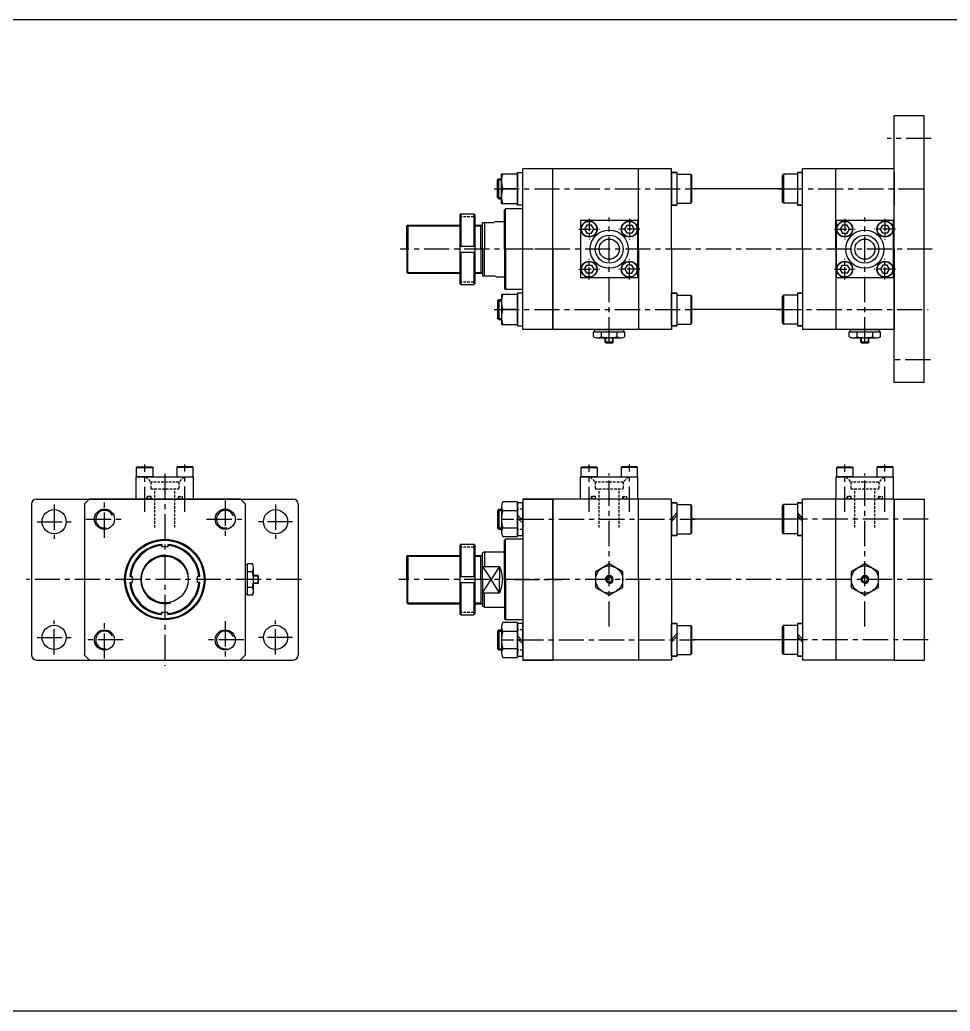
# Model space of a CAD drawing. Extents: x -819 to 9283, y 0 to 5329.
# Drawn here: x 3441 to 4365, y 3208 to 4193 of the extents above; entities that cross this region are included whole.
import ezdxf

# ---------------------------------------------------------------- set-up
doc = ezdxf.new("R2010")
doc.units = 0
doc.header["$LTSCALE"] = 10
doc.header["$MEASUREMENT"] = 0
for name, pattern in [('CENTER', [2, 1.25, -0.25, 0.25, -0.25]), ('CENTERX2', [4, 2.5, -0.5, 0.5, -0.5]), ('HIDDEN', [0.375, 0.25, -0.125])]:
    doc.linetypes.add(name, pattern=pattern)
doc.layers.get('0').update_dxf_attribs({"linetype": 'CONTINUOUS'})
doc.layers.get('DEFPOINTS').update_dxf_attribs({"linetype": 'CONTINUOUS'})
for name, color, linetype in [('CEN', 1, 'CENTERX2'), ('CENTER', 1, 'CENTER'), ('DIM', 2, 'CONTINUOUS'), ('HIDDEN', 2, 'HIDDEN'), ('ML', 7, 'CONTINUOUS')]:
    doc.layers.add(name, color=color, linetype=linetype)

msp = doc.modelspace()

# ---------------------------------------------------------------- linework, layer by layer
for p, q in [((5585.06, 4193.45), (0, 4193.45)), ((5585.06, 3208.25), (0, 3208.25))]:
    msp.add_line(p, q)
at = {"color": 7, "linetype": 'Continuous'}
for p, q in [((4010.69, 3878.51), (4010.69, 3883.53)), ((4010.69, 3883.53), (4017.02, 3883.53)), ((4011.69, 3883.53), (4011.69, 3885.53)), ((4011.69, 3885.53), (4040.86, 3885.53)), ((4017.02, 3883.53), (4041.86, 3883.53)), ((4018.48, 3878.51), (4018.48, 3883.53)), ((4034.07, 3878.51), (4034.07, 3883.53)), ((4040.86, 3883.53), (4040.86, 3885.53)), ((4041.86, 3878.51), (4041.86, 3883.53)), ((4264.69, 3878.51), (4264.69, 3883.53)), ((4264.69, 3883.53), (4271.02, 3883.53)), ((4265.69, 3883.53), (4265.69, 3885.53)), ((4265.69, 3885.53), (4294.86, 3885.53)), ((4271.02, 3883.53), (4295.86, 3883.53)), ((4272.48, 3878.51), (4272.48, 3883.53)), ((4288.07, 3878.51), (4288.07, 3883.53)), ((4294.86, 3883.53), (4294.86, 3885.53)), ((4295.86, 3878.51), (4295.86, 3883.53)), ((4013.86, 3877.53), (4038.69, 3877.53)), ((4022.27, 3877.78), (4022.27, 3877.79)), ((4022.27, 3873.03), (4022.27, 3877.53)), ((4022.27, 3873.03), (4022.77, 3872.53)), ((4030.27, 3873.03), (4022.27, 3873.03)), ((4022.77, 3872.53), (4029.77, 3872.53)), ((4030.27, 3873.03), (4029.77, 3872.53)), ((4030.27, 3873.03), (4030.27, 3877.53)), ((4267.86, 3877.53), (4292.69, 3877.53)), ((4276.27, 3877.78), (4276.27, 3877.79)), ((4276.27, 3873.03), (4276.27, 3877.53)), ((4276.27, 3873.03), (4276.77, 3872.53)), ((4284.27, 3873.03), (4276.27, 3873.03)), ((4276.77, 3872.53), (4283.77, 3872.53)), ((4284.27, 3873.03), (4283.77, 3872.53)), ((4284.27, 3873.03), (4284.27, 3877.53)), ((3664.67, 3622.61), (3664.67, 3651.79)), ((3666.67, 3651.79), (3664.67, 3651.79)), ((3671.69, 3652.79), (3666.67, 3652.79)), ((3666.67, 3627.95), (3666.67, 3652.79)), ((3672.67, 3624.79), (3672.67, 3649.62)), ((3671.69, 3645), (3666.67, 3645)), ((3677.17, 3641.2), (3672.67, 3641.2)), ((3677.17, 3641.2), (3677.67, 3640.7)), ((3677.17, 3641.2), (3677.17, 3633.2)), ((3677.67, 3633.7), (3677.67, 3640.7)), ((3671.69, 3629.41), (3666.67, 3629.41)), ((3666.67, 3621.61), (3666.67, 3627.95)), ((3672.42, 3633.2), (3672.41, 3633.2)), ((3677.17, 3633.2), (3672.67, 3633.2)), ((3677.17, 3633.2), (3677.67, 3633.7)), ((3666.67, 3622.61), (3664.67, 3622.61)), ((3671.69, 3621.61), (3666.67, 3621.61))]:
    msp.add_line(p, q, dxfattribs=at)
for points in [[(4012.77, 3629.41), (4026.27, 3621.61), (4039.77, 3629.41), (4039.77, 3645), (4026.27, 3652.79), (4012.77, 3645)], [(4266.77, 3629.41), (4280.27, 3621.61), (4293.77, 3629.41), (4293.77, 3645), (4280.27, 3652.79), (4266.77, 3645)], [(4024.83, 3639.7), (4023.39, 3637.2), (4024.83, 3634.7), (4027.72, 3634.7), (4029.16, 3637.2), (4027.72, 3639.7)], [(4278.83, 3639.7), (4277.39, 3637.2), (4278.83, 3634.7), (4281.72, 3634.7), (4283.16, 3637.2), (4281.72, 3639.7)]]:
    msp.add_lwpolyline(points, close=True, dxfattribs=at)
for centre, radius in [((4026.27, 3637.2), 13.5), ((4280.27, 3637.2), 13.5), ((4026.27, 3637.2), 3.5), ((4280.27, 3637.2), 3.5)]:
    msp.add_circle(centre, radius, dxfattribs=at)
for centre, radius, start, end in [((4013.86, 3883.15), 5.62, 235.61575, 270), ((4014.58, 3885.75), 8.22, 241.70064, 298.29936), ((4026.27, 3908.88), 31.35, 255.61718, 270.01407), ((4026.28, 3908.88), 31.35, 269.98593, 284.38282), ((4037.97, 3885.75), 8.22, 241.70064, 298.29936), ((4267.86, 3883.15), 5.62, 235.61575, 270), ((4268.58, 3885.75), 8.22, 241.70064, 298.29936), ((4280.27, 3908.88), 31.35, 255.61718, 270.01407), ((4280.28, 3908.88), 31.35, 269.98593, 284.38282), ((4291.97, 3885.75), 8.22, 241.70064, 298.29936), ((3664.45, 3648.89), 8.22, 331.70064, 28.29936), ((3641.32, 3637.21), 31.35, 359.98593, 14.38282), ((3641.32, 3637.19), 31.35, 345.61718, 0.01407), ((3664.45, 3625.51), 8.22, 331.70064, 28.29936), ((3667.05, 3624.79), 5.62, 325.61575, 0)]:
    msp.add_arc(centre, radius, start, end, dxfattribs=at)
at = {"layer": 'CEN'}
for p, q in [((4346.27, 4075.53), (4302.35, 4075.53)), ((3911.85, 4025.53), (4112.27, 4025.53)), ((4193.8, 4025.53), (4343.27, 4025.53)), ((4026.27, 3872.98), (4026.27, 3997.08)), ((4280.27, 3872.98), (4280.27, 3997.08)), ((4347.27, 3965.53), (3818.6, 3965.53)), ((3980.52, 3965.53), (3930.65, 3965.53)), ((3911.85, 3905.53), (4112.27, 3905.53)), ((4192.37, 3905.53), (4343.27, 3905.53)), ((4345.35, 3855.53), (4305.55, 3855.53)), ((3564.67, 3704.38), (3564.67, 3751.47)), ((3604.67, 3704.65), (3604.67, 3751.47)), ((4006.27, 3704.38), (4006.27, 3751.47)), ((4046.27, 3704.65), (4046.27, 3751.47)), ((4260.27, 3704.38), (4260.27, 3751.47)), ((4300.27, 3704.65), (4300.27, 3751.47)), ((3584.67, 3742.11), (3584.67, 3551.61)), ((4026.27, 3590.52), (4026.27, 3742.47)), ((4280.27, 3590.52), (4280.27, 3742.47)), ((3524.67, 3678.7), (3524.67, 3715.71)), ((3644.67, 3715.71), (3644.67, 3678.7)), ((3474.67, 3711.64), (3474.67, 3677.76)), ((3694.67, 3711.64), (3694.67, 3677.76)), ((3457.73, 3694.7), (3491.61, 3694.7)), ((3506.17, 3697.2), (3543.18, 3697.2)), ((3626.17, 3697.2), (3663.18, 3697.2)), ((3711.61, 3694.7), (3677.73, 3694.7)), ((3936.27, 3697.2), (4111.47, 3697.2)), ((4343.27, 3697.2), (4189.53, 3697.2)), ((3720.33, 3637.2), (3447.14, 3637.2)), ((4347.27, 3637.2), (3817.34, 3637.2)), ((3931.35, 3637.2), (3978.86, 3637.2)), ((3474.67, 3562.76), (3474.67, 3596.64)), ((3694.67, 3562.76), (3694.67, 3596.64)), ((3524.67, 3558.7), (3524.67, 3595.71)), ((3644.67, 3595.71), (3644.67, 3558.7)), ((3457.73, 3579.7), (3491.61, 3579.7)), ((3543.18, 3577.2), (3506.17, 3577.2)), ((3663.18, 3577.2), (3626.17, 3577.2)), ((3711.61, 3579.7), (3677.73, 3579.7)), ((3936.07, 3577.2), (4111.47, 3577.2)), ((4343.27, 3577.2), (4189.53, 3577.2))]:
    msp.add_line(p, q, dxfattribs=at)
at = {"layer": 'CENTER'}
for p, q in [((4006.27, 3995.84), (4006.27, 3975.22)), ((4046.27, 3995.84), (4046.27, 3975.22)), ((4260.27, 3995.84), (4260.27, 3975.22)), ((4300.27, 3995.84), (4300.27, 3975.22)), ((3995.96, 3985.53), (4016.59, 3985.53)), ((4056.59, 3985.53), (4035.96, 3985.53)), ((4249.96, 3985.53), (4270.59, 3985.53)), ((4310.59, 3985.53), (4289.96, 3985.53)), ((4006.27, 3935.22), (4006.27, 3955.84)), ((4046.27, 3935.22), (4046.27, 3955.84)), ((4260.27, 3935.22), (4260.27, 3955.84)), ((4300.27, 3935.22), (4300.27, 3955.84)), ((3995.96, 3945.53), (4016.59, 3945.53)), ((4056.59, 3945.53), (4035.96, 3945.53)), ((4249.96, 3945.53), (4270.59, 3945.53)), ((4310.59, 3945.53), (4289.96, 3945.53)), ((3919.08, 3697.2), (3935.26, 3697.2)), ((3940.36, 3697.2), (3935.08, 3697.2)), ((3919.08, 3577.2), (3935.26, 3577.2)), ((3940.36, 3577.2), (3935.08, 3577.2))]:
    msp.add_line(p, q, dxfattribs=at)
at = {"layer": 'DEFPOINTS', "color": 0, "linetype": 'ByBlock'}
msp.add_point((3900.27, 3610.7), dxfattribs=at)
at = {"layer": 'DIM'}
for p, q in [((3915.27, 4034.28), (3919.17, 4034.28)), ((3915.27, 4016.78), (3919.17, 4016.78)), ((3825.27, 3988.78), (3877.74, 3988.78)), ((3892.74, 3988.78), (3898.59, 3988.78)), ((3898.59, 3988.78), (3899.9, 3989.53)), ((3825.27, 3942.28), (3877.74, 3942.28)), ((3892.74, 3942.28), (3898.59, 3942.28)), ((3898.59, 3942.28), (3899.9, 3941.53)), ((3915.27, 3914.28), (3919.17, 3914.28)), ((3915.27, 3896.78), (3919.17, 3896.78)), ((3915.27, 3705.95), (3919.17, 3705.95)), ((3915.27, 3688.45), (3919.17, 3688.45)), ((3825.27, 3660.45), (3877.74, 3660.45)), ((3892.74, 3660.45), (3898.59, 3660.45)), ((3898.59, 3660.45), (3899.9, 3661.2)), ((3900.27, 3650.33), (3908.83, 3637.2)), ((3917.38, 3650.33), (3908.83, 3637.2)), ((3900.27, 3624.08), (3908.83, 3637.2)), ((3917.38, 3624.08), (3908.83, 3637.2)), ((3825.27, 3613.95), (3877.74, 3613.95)), ((3892.74, 3613.95), (3898.59, 3613.95)), ((3898.59, 3613.95), (3899.9, 3613.2)), ((3915.27, 3585.95), (3919.17, 3585.95)), ((3915.27, 3568.45), (3919.17, 3568.45))]:
    msp.add_line(p, q, dxfattribs=at)
for centre, radius, start, end in [((3524.67, 3697.2), 8.75, 21.92599, 282.09505), ((3644.67, 3697.2), 8.75, 21.92599, 282.09505), ((3584.67, 3637.2), 24, 13.753, 284.19508), ((3524.67, 3577.2), 8.75, 21.92599, 282.09505), ((3644.67, 3577.2), 8.75, 21.92599, 282.09505)]:
    msp.add_arc(centre, radius, start, end, dxfattribs=at)
at = {"layer": 'HIDDEN'}
for p, q in [((3940.27, 3707.3), (3935.17, 3707.3)), ((3940.27, 3687.1), (3935.17, 3687.1)), ((3940.27, 3587.3), (3935.17, 3587.3)), ((3940.27, 3567.1), (3935.17, 3567.1))]:
    msp.add_line(p, q, dxfattribs=at)
at = {"layer": 'ML'}
for p, q in [((4339.27, 4098.03), (4309.27, 4098.03)), ((4309.27, 3833.03), (4309.27, 4098.03)), ((4339.27, 3833.03), (4339.27, 4098.03)), ((3919.17, 4010.53), (3919.17, 4040.53)), ((3919.17, 4040.53), (3935.17, 4040.53)), ((3935.17, 4009.33), (3935.17, 4041.73)), ((3935.17, 4041.73), (3940.27, 4041.73)), ((3935.17, 4040.53), (3935.17, 4010.53)), ((4088.27, 4045.53), (3940.27, 4045.53)), ((3940.27, 3885.53), (3940.27, 4045.53)), ((3970.27, 3965.53), (3970.27, 4045.53)), ((3970.27, 3885.53), (3970.27, 4045.53)), ((4055.27, 3965.53), (4055.27, 4045.53)), ((4088.27, 3965.53), (4088.27, 4045.53)), ((4088.27, 4009.33), (4088.27, 4041.73)), ((4088.27, 4041.73), (4093.37, 4041.73)), ((4093.37, 4041.73), (4088.27, 4041.73)), ((4088.27, 4041.73), (4093.37, 4041.73)), ((4088.27, 4041.73), (4093.37, 4041.73)), ((4088.27, 4040.53), (4088.27, 4010.53)), ((4088.27, 4039.95), (4088.27, 4009.95)), ((4088.27, 4039.95), (4088.27, 4009.95)), ((4093.37, 4041.73), (4093.37, 4009.33)), ((4093.37, 4039.95), (4107.27, 4039.95)), ((4107.27, 4039.95), (4107.27, 4011.11)), ((4108.27, 4038.95), (4107.27, 4039.95)), ((4198.27, 4038.95), (4199.27, 4039.95)), ((4199.27, 4039.95), (4199.27, 4011.11)), ((4213.17, 4039.95), (4199.27, 4039.95)), ((4213.17, 4041.73), (4213.17, 4009.33)), ((4218.27, 4041.73), (4213.17, 4041.73)), ((4213.17, 4041.73), (4218.27, 4041.73)), ((4218.27, 4041.73), (4213.17, 4041.73)), ((4218.27, 4041.73), (4213.17, 4041.73)), ((4218.27, 3965.53), (4218.27, 4045.53)), ((4309.27, 4045.53), (4218.27, 4045.53)), ((4309.27, 4045.53), (4218.27, 4045.53)), ((4251.27, 3965.53), (4251.27, 4045.53)), ((4309.27, 3965.53), (4309.27, 4045.53)), ((4309.27, 4041.73), (4309.27, 4009.33)), ((3916.52, 4035.53), (3915.27, 4034.28)), ((3915.27, 4016.78), (3915.27, 4034.28)), ((3916.52, 4035.53), (3919.17, 4035.53)), ((3916.52, 4015.53), (3916.52, 4035.53)), ((4108.27, 4012.11), (4108.27, 4038.95)), ((4198.27, 4012.11), (4198.27, 4038.95)), ((3935.17, 4025.53), (3920.51, 4025.53)), ((4198.27, 4025.53), (4108.27, 4025.53)), ((3916.52, 4015.53), (3915.27, 4016.78)), ((3916.52, 4015.53), (3919.17, 4015.53)), ((3935.17, 4010.53), (3919.17, 4010.53)), ((4093.37, 4011.11), (4107.27, 4011.11)), ((4108.27, 4012.11), (4107.27, 4011.11)), ((4198.27, 4012.11), (4199.27, 4011.11)), ((4213.17, 4011.11), (4199.27, 4011.11)), ((3878.74, 4000.53), (3877.74, 3999.53)), ((3878.74, 4000.53), (3878.74, 3968.53)), ((3878.74, 4000.53), (3891.74, 4000.53)), ((3891.74, 4000.53), (3891.74, 3968.53)), ((3891.74, 4000.53), (3892.74, 3999.53)), ((3923.27, 4005.53), (3922.27, 4004.53)), ((3922.27, 3965.53), (3922.27, 4004.53)), ((3922.27, 3965.53), (3922.27, 4004.53)), ((3923.27, 3965.53), (3923.27, 4005.53)), ((3940.27, 4005.53), (3923.27, 4005.53)), ((3923.27, 3965.53), (3923.27, 4005.53)), ((3940.27, 4009.33), (3935.17, 4009.33)), ((4093.37, 4009.33), (4088.27, 4009.33)), ((4088.27, 4009.33), (4093.37, 4009.33)), ((4088.27, 4009.33), (4093.37, 4009.33)), ((4088.27, 4009.33), (4093.37, 4009.33)), ((4093.37, 4009.33), (4088.27, 4009.33)), ((4088.27, 4009.33), (4093.37, 4009.33)), ((4088.27, 4009.33), (4093.37, 4009.33)), ((4213.17, 4009.33), (4218.27, 4009.33)), ((4218.27, 4009.33), (4213.17, 4009.33)), ((4218.27, 4009.33), (4213.17, 4009.33)), ((4218.27, 4009.33), (4213.17, 4009.33)), ((4213.17, 4009.33), (4218.27, 4009.33)), ((4218.27, 4009.33), (4213.17, 4009.33)), ((4218.27, 4009.33), (4213.17, 4009.33)), ((3877.74, 3999.53), (3877.74, 3931.53)), ((3892.74, 3999.53), (3892.74, 3931.53)), ((3900.27, 3965.53), (3900.27, 3992.03)), ((3900.27, 3992.03), (3911.38, 3992.03)), ((3902.27, 3992.03), (3902.27, 3965.53)), ((3914.38, 3993.03), (3911.38, 3992.03)), ((3914.38, 3993.03), (3922.27, 3993.03)), ((4054.77, 3994.03), (3997.77, 3994.03)), ((3997.77, 3994.03), (3997.77, 3937.03)), ((4054.77, 3937.03), (4054.77, 3994.03)), ((4308.77, 3994.03), (4251.77, 3994.03)), ((4251.77, 3994.03), (4251.77, 3937.03)), ((4308.77, 3937.03), (4308.77, 3994.03)), ((3826.02, 3989.53), (3825.27, 3988.78)), ((3825.27, 3965.53), (3825.27, 3988.78)), ((3826.02, 3989.53), (3826.02, 3965.53)), ((3826.02, 3989.53), (3877.74, 3989.53)), ((3892.74, 3989.53), (3900.27, 3989.53)), ((3898.59, 3965.53), (3898.59, 3989.53)), ((3825.27, 3965.53), (3825.27, 3942.28)), ((3826.02, 3941.53), (3826.02, 3965.53)), ((3877.74, 3968.53), (3892.74, 3968.53)), ((3877.74, 3962.53), (3892.74, 3962.53)), ((3878.74, 3962.53), (3878.74, 3930.53)), ((3891.74, 3962.53), (3891.74, 3930.53)), ((3898.59, 3965.53), (3898.59, 3941.53)), ((3900.27, 3965.53), (3900.27, 3939.03)), ((3902.27, 3939.03), (3902.27, 3965.53)), ((3922.27, 3965.53), (3922.27, 3926.53)), ((3922.27, 3965.53), (3922.27, 3926.53)), ((3923.27, 3965.53), (3923.27, 3925.53)), ((3923.27, 3965.53), (3923.27, 3925.53)), ((3970.27, 3965.53), (3970.27, 3885.53)), ((4055.27, 3965.53), (4055.27, 3885.53)), ((4088.27, 3965.53), (4088.27, 3885.53)), ((4218.27, 3965.53), (4218.27, 3885.53)), ((4251.27, 3965.53), (4251.27, 3885.53)), ((4309.27, 3965.53), (4309.27, 3885.53)), ((3826.02, 3941.53), (3825.27, 3942.28)), ((3826.02, 3941.53), (3877.74, 3941.53)), ((3892.74, 3941.53), (3900.27, 3941.53)), ((3877.74, 3931.53), (3878.74, 3930.53)), ((3892.74, 3931.53), (3891.74, 3930.53)), ((3900.27, 3939.03), (3911.38, 3939.03)), ((3914.38, 3938.03), (3911.38, 3939.03)), ((3914.38, 3938.03), (3922.27, 3938.03)), ((3914.38, 3938.03), (3922.27, 3938.03)), ((4054.77, 3937.03), (3997.77, 3937.03)), ((4308.77, 3937.03), (4251.77, 3937.03)), ((3878.74, 3930.53), (3891.74, 3930.53)), ((3923.27, 3925.53), (3922.27, 3926.53)), ((3940.27, 3925.53), (3923.27, 3925.53)), ((3940.27, 3921.73), (3935.17, 3921.73)), ((3935.17, 3921.73), (3935.17, 3889.33)), ((4088.27, 3889.33), (4088.27, 3921.73)), ((4088.27, 3921.73), (4093.37, 3921.73)), ((4093.37, 3921.73), (4088.27, 3921.73)), ((4088.27, 3921.73), (4093.37, 3921.73)), ((4088.27, 3921.73), (4093.37, 3921.73)), ((4093.37, 3921.73), (4093.37, 3889.33)), ((4213.17, 3921.73), (4213.17, 3889.33)), ((4218.27, 3921.73), (4213.17, 3921.73)), ((4213.17, 3921.73), (4218.27, 3921.73)), ((4218.27, 3921.73), (4213.17, 3921.73)), ((4218.27, 3921.73), (4213.17, 3921.73)), ((4309.27, 3889.33), (4309.27, 3921.73)), ((3916.52, 3915.53), (3915.27, 3914.28)), ((3915.27, 3914.28), (3915.27, 3896.78)), ((3916.52, 3915.53), (3919.17, 3915.53)), ((3916.52, 3915.53), (3916.52, 3895.53)), ((3935.17, 3920.53), (3919.17, 3920.53)), ((3919.17, 3920.53), (3919.17, 3890.53)), ((3935.17, 3890.53), (3935.17, 3920.53)), ((4088.27, 3920.53), (4088.27, 3890.53)), ((4088.27, 3919.95), (4088.27, 3889.95)), ((4088.27, 3919.95), (4088.27, 3889.95)), ((4093.37, 3919.95), (4107.27, 3919.95)), ((4107.27, 3919.95), (4107.27, 3891.11)), ((4108.27, 3918.95), (4107.27, 3919.95)), ((4108.27, 3892.11), (4108.27, 3918.95)), ((4198.27, 3918.95), (4199.27, 3919.95)), ((4198.27, 3892.11), (4198.27, 3918.95)), ((4199.27, 3919.95), (4199.27, 3891.11)), ((4213.17, 3919.95), (4199.27, 3919.95)), ((3935.17, 3905.53), (3920.51, 3905.53)), ((4198.27, 3905.53), (4108.27, 3905.53)), ((3916.52, 3895.53), (3915.27, 3896.78)), ((3916.52, 3895.53), (3919.17, 3895.53)), ((4108.27, 3892.11), (4107.27, 3891.11)), ((4198.27, 3892.11), (4199.27, 3891.11)), ((3919.17, 3890.53), (3935.17, 3890.53)), ((3935.17, 3889.33), (3940.27, 3889.33)), ((4088.27, 3885.53), (3940.27, 3885.53)), ((4093.37, 3889.33), (4088.27, 3889.33)), ((4088.27, 3889.33), (4093.37, 3889.33)), ((4088.27, 3889.33), (4093.37, 3889.33)), ((4088.27, 3889.33), (4093.37, 3889.33)), ((4093.37, 3889.33), (4088.27, 3889.33)), ((4088.27, 3889.33), (4093.37, 3889.33)), ((4088.27, 3889.33), (4093.37, 3889.33)), ((4093.37, 3891.11), (4107.27, 3891.11)), ((4213.17, 3891.11), (4199.27, 3891.11)), ((4213.17, 3889.33), (4218.27, 3889.33)), ((4218.27, 3889.33), (4213.17, 3889.33)), ((4218.27, 3889.33), (4213.17, 3889.33)), ((4218.27, 3889.33), (4213.17, 3889.33)), ((4213.17, 3889.33), (4218.27, 3889.33)), ((4218.27, 3889.33), (4213.17, 3889.33)), ((4218.27, 3889.33), (4213.17, 3889.33)), ((4309.27, 3885.53), (4218.27, 3885.53)), ((4339.27, 3833.03), (4309.27, 3833.03)), ((3556.67, 3748.6), (3557.02, 3749.2)), ((3556.67, 3748.6), (3572.67, 3748.6)), ((3556.67, 3739.2), (3556.67, 3748.6)), ((3557.02, 3749.2), (3572.33, 3749.2)), ((3572.33, 3749.2), (3572.67, 3748.6)), ((3572.67, 3748.6), (3572.67, 3739.2)), ((3597.02, 3749.2), (3596.67, 3748.6)), ((3612.67, 3748.6), (3596.67, 3748.6)), ((3596.67, 3748.6), (3596.67, 3739.2)), ((3612.33, 3749.2), (3597.02, 3749.2)), ((3612.67, 3748.6), (3612.33, 3749.2)), ((3612.67, 3739.2), (3612.67, 3748.6)), ((3998.27, 3748.6), (3998.62, 3749.2)), ((3998.27, 3748.6), (4014.27, 3748.6)), ((3998.27, 3739.2), (3998.27, 3748.6)), ((3998.62, 3749.2), (4013.93, 3749.2)), ((4013.93, 3749.2), (4014.27, 3748.6)), ((4014.27, 3748.6), (4014.27, 3739.2)), ((4038.62, 3749.2), (4038.27, 3748.6)), ((4054.27, 3748.6), (4038.27, 3748.6)), ((4038.27, 3748.6), (4038.27, 3739.2)), ((4053.93, 3749.2), (4038.62, 3749.2)), ((4054.27, 3748.6), (4053.93, 3749.2)), ((4054.27, 3739.2), (4054.27, 3748.6)), ((4252.27, 3748.6), (4252.62, 3749.2)), ((4252.27, 3748.6), (4268.27, 3748.6)), ((4252.27, 3739.2), (4252.27, 3748.6)), ((4252.62, 3749.2), (4267.93, 3749.2)), ((4267.93, 3749.2), (4268.27, 3748.6)), ((4268.27, 3748.6), (4268.27, 3739.2)), ((4292.62, 3749.2), (4292.27, 3748.6)), ((4308.27, 3748.6), (4292.27, 3748.6)), ((4292.27, 3748.6), (4292.27, 3739.2)), ((4307.93, 3749.2), (4292.62, 3749.2)), ((4308.27, 3748.6), (4307.93, 3749.2)), ((4308.27, 3739.2), (4308.27, 3748.6)), ((3556.17, 3739.2), (3613.17, 3739.2)), ((3556.17, 3717.2), (3556.17, 3739.2)), ((3572.67, 3739.2), (3556.67, 3739.2)), ((3613.17, 3717.2), (3613.17, 3739.2)), ((3997.77, 3739.2), (4054.77, 3739.2)), ((3997.77, 3717.2), (3997.77, 3739.2)), ((4014.27, 3739.2), (3998.27, 3739.2)), ((4054.77, 3717.2), (4054.77, 3739.2)), ((4251.77, 3739.2), (4308.77, 3739.2)), ((4251.77, 3717.2), (4251.77, 3739.2)), ((4268.27, 3739.2), (4252.27, 3739.2)), ((4308.77, 3717.2), (4308.77, 3739.2)), ((3457.17, 3717.2), (3712.17, 3717.2)), ((3659.64, 3717.2), (3509.7, 3717.2)), ((4088.27, 3717.2), (3940.27, 3717.2)), ((3940.27, 3717.2), (3940.27, 3557.2)), ((3940.27, 3717.2), (3970.27, 3717.2)), ((3970.27, 3637.2), (3970.27, 3717.2)), ((3970.27, 3717.2), (3970.27, 3557.2)), ((4055.27, 3637.2), (4055.27, 3717.2)), ((4088.27, 3637.2), (4088.27, 3717.2)), ((4309.27, 3717.2), (4218.27, 3717.2)), ((4218.27, 3637.2), (4218.27, 3717.2)), ((4251.27, 3637.2), (4251.27, 3717.2)), ((4309.27, 3637.2), (4309.27, 3717.2)), ((4309.27, 3717.2), (4309.27, 3557.2)), ((4309.27, 3717.2), (4339.27, 3717.2)), ((4339.27, 3717.2), (4339.27, 3557.2)), ((3452.17, 3712.2), (3452.17, 3562.2)), ((3504.67, 3712.17), (3504.67, 3562.23)), ((3664.67, 3562.23), (3664.67, 3712.17)), ((3717.17, 3712.2), (3717.17, 3562.2)), ((3916.52, 3707.2), (3915.27, 3705.95)), ((3915.27, 3705.95), (3915.27, 3688.45)), ((3916.52, 3707.2), (3919.17, 3707.2)), ((3916.52, 3707.2), (3916.52, 3687.2)), ((3919.17, 3710.19), (3919.17, 3684.21)), ((3920.51, 3705.86), (3935.17, 3705.86)), ((4088.27, 3681), (4088.27, 3713.4)), ((4088.27, 3713.4), (4093.37, 3713.4)), ((4093.37, 3713.4), (4088.27, 3713.4)), ((4088.27, 3713.4), (4093.37, 3713.4)), ((4088.27, 3713.4), (4093.37, 3713.4)), ((4088.27, 3712.2), (4088.27, 3682.2)), ((4088.27, 3711.62), (4088.27, 3681.62)), ((4088.27, 3711.62), (4088.27, 3681.62)), ((4088.27, 3711.62), (4088.27, 3681.62)), ((4088.27, 3711.62), (4088.27, 3681.62)), ((4093.37, 3713.4), (4093.37, 3681)), ((4093.37, 3711.62), (4107.27, 3711.62)), ((4107.27, 3711.62), (4107.27, 3682.78)), ((4108.27, 3710.62), (4107.27, 3711.62)), ((4108.27, 3683.78), (4108.27, 3710.62)), ((4198.27, 3710.62), (4199.27, 3711.62)), ((4198.27, 3683.78), (4198.27, 3710.62)), ((4213.17, 3711.62), (4199.27, 3711.62)), ((4199.27, 3711.62), (4199.27, 3682.78)), ((4213.17, 3713.4), (4213.17, 3681)), ((4218.27, 3713.4), (4213.17, 3713.4)), ((4213.17, 3713.4), (4218.27, 3713.4)), ((4218.27, 3713.4), (4213.17, 3713.4)), ((4218.27, 3713.4), (4213.17, 3713.4)), ((3940.27, 3696.1), (3935.17, 3701.2)), ((3940.27, 3693.21), (3935.17, 3698.31)), ((4093.37, 3703.38), (4088.27, 3697.63)), ((4093.37, 3700.73), (4088.27, 3694.98)), ((4198.27, 3697.2), (4108.27, 3697.2)), ((4213.17, 3703.38), (4218.27, 3697.63)), ((4213.17, 3700.73), (4218.27, 3694.98)), ((3916.52, 3687.2), (3915.27, 3688.45)), ((3916.52, 3687.2), (3919.17, 3687.2)), ((3920.51, 3688.54), (3935.17, 3688.54)), ((3923.27, 3677.2), (3922.27, 3676.2)), ((3922.27, 3637.2), (3922.27, 3676.2)), ((3940.27, 3677.2), (3923.27, 3677.2)), ((3923.27, 3637.2), (3923.27, 3677.2)), ((4093.37, 3681), (4088.27, 3681)), ((4088.27, 3681), (4093.37, 3681)), ((4088.27, 3681), (4093.37, 3681)), ((4088.27, 3681), (4093.37, 3681)), ((4093.37, 3681), (4088.27, 3681)), ((4088.27, 3681), (4093.37, 3681)), ((4088.27, 3681), (4093.37, 3681)), ((4093.37, 3682.78), (4107.27, 3682.78)), ((4108.27, 3683.78), (4107.27, 3682.78)), ((4198.27, 3683.78), (4199.27, 3682.78)), ((4213.17, 3682.78), (4199.27, 3682.78)), ((4213.17, 3681), (4218.27, 3681)), ((4218.27, 3681), (4213.17, 3681)), ((4218.27, 3681), (4213.17, 3681)), ((4218.27, 3681), (4213.17, 3681)), ((4213.17, 3681), (4218.27, 3681)), ((4218.27, 3681), (4213.17, 3681)), ((4218.27, 3681), (4213.17, 3681)), ((3581.67, 3672.07), (3581.67, 3669.7)), ((3587.67, 3669.7), (3581.67, 3669.7)), ((3587.67, 3672.07), (3587.67, 3669.7)), ((3878.74, 3672.2), (3877.74, 3671.2)), ((3877.74, 3671.2), (3877.74, 3603.2)), ((3878.74, 3672.2), (3891.74, 3672.2)), ((3878.74, 3672.2), (3878.74, 3640.2)), ((3891.74, 3672.2), (3892.74, 3671.2)), ((3891.74, 3672.2), (3891.74, 3640.2)), ((3892.74, 3671.2), (3892.74, 3603.2)), ((3826.02, 3661.2), (3825.27, 3660.45)), ((3825.27, 3637.2), (3825.27, 3660.45)), ((3826.02, 3661.2), (3877.74, 3661.2)), ((3826.02, 3661.2), (3826.02, 3637.2)), ((3892.74, 3661.2), (3900.27, 3661.2)), ((3898.59, 3637.2), (3898.59, 3661.2)), ((3902.27, 3664.7), (3900.27, 3663.7)), ((3900.27, 3637.2), (3900.27, 3663.7)), ((3902.27, 3664.7), (3902.27, 3650.33)), ((3902.27, 3664.7), (3922.27, 3664.7)), ((3900.27, 3650.33), (3917.38, 3650.33)), ((3917.38, 3650.33), (3917.38, 3637.2)), ((3549.8, 3640.2), (3552.17, 3640.2)), ((3552.17, 3640.2), (3552.17, 3634.2)), ((3619.54, 3640.2), (3617.17, 3640.2)), ((3617.17, 3634.2), (3617.17, 3640.2)), ((3825.27, 3637.2), (3825.27, 3613.95)), ((3826.02, 3613.2), (3826.02, 3637.2)), ((3877.74, 3640.2), (3892.74, 3640.2)), ((3898.59, 3637.2), (3898.59, 3613.2)), ((3900.27, 3637.2), (3900.27, 3610.7)), ((3917.38, 3624.08), (3917.38, 3637.2)), ((3922.27, 3637.2), (3922.27, 3598.2)), ((3923.27, 3637.2), (3923.27, 3597.2)), ((3970.27, 3637.2), (3970.27, 3557.2)), ((4055.27, 3637.2), (4055.27, 3557.2)), ((4088.27, 3637.2), (4088.27, 3557.2)), ((4218.27, 3637.2), (4218.27, 3557.2)), ((4251.27, 3637.2), (4251.27, 3557.2)), ((4309.27, 3637.2), (4309.27, 3557.2)), ((3549.8, 3634.2), (3552.17, 3634.2)), ((3619.54, 3634.2), (3617.17, 3634.2)), ((3877.74, 3634.2), (3892.74, 3634.2)), ((3878.74, 3634.2), (3878.74, 3602.2)), ((3891.74, 3634.2), (3891.74, 3602.2)), ((3900.27, 3624.08), (3917.38, 3624.08)), ((3902.27, 3609.7), (3902.27, 3624.08)), ((3826.02, 3613.2), (3825.27, 3613.95)), ((3826.02, 3613.2), (3877.74, 3613.2)), ((3892.74, 3613.2), (3900.27, 3613.2)), ((3902.27, 3609.7), (3900.27, 3610.7)), ((3902.27, 3609.7), (3922.27, 3609.7)), ((3581.67, 3602.33), (3581.67, 3604.7)), ((3581.67, 3604.7), (3587.67, 3604.7)), ((3587.67, 3602.33), (3587.67, 3604.7)), ((3877.74, 3603.2), (3878.74, 3602.2)), ((3878.74, 3602.2), (3891.74, 3602.2)), ((3892.74, 3603.2), (3891.74, 3602.2)), ((3923.27, 3597.2), (3922.27, 3598.2)), ((3940.27, 3597.2), (3923.27, 3597.2)), ((3916.52, 3587.2), (3915.27, 3585.95)), ((3916.52, 3587.2), (3919.17, 3587.2)), ((3916.52, 3587.2), (3916.52, 3567.2)), ((3919.17, 3590.19), (3919.17, 3564.21)), ((4088.27, 3561), (4088.27, 3593.4)), ((4088.27, 3593.4), (4093.37, 3593.4)), ((4093.37, 3593.4), (4088.27, 3593.4)), ((4088.27, 3593.4), (4093.37, 3593.4)), ((4088.27, 3593.4), (4093.37, 3593.4)), ((4088.27, 3592.2), (4088.27, 3562.2)), ((4088.27, 3591.62), (4088.27, 3561.62)), ((4088.27, 3591.62), (4088.27, 3561.62)), ((4088.27, 3591.62), (4088.27, 3561.62)), ((4093.37, 3593.4), (4093.37, 3561)), ((4093.37, 3591.62), (4107.27, 3591.62)), ((4093.37, 3591.62), (4107.27, 3591.62)), ((4107.27, 3591.62), (4107.27, 3562.78)), ((4108.27, 3590.62), (4107.27, 3591.62)), ((4107.27, 3591.62), (4107.27, 3562.78)), ((4108.27, 3590.62), (4107.27, 3591.62)), ((4108.27, 3563.78), (4108.27, 3590.62)), ((4108.27, 3563.78), (4108.27, 3590.62)), ((4198.27, 3590.62), (4199.27, 3591.62)), ((4198.27, 3590.62), (4199.27, 3591.62)), ((4198.27, 3563.78), (4198.27, 3590.62)), ((4198.27, 3563.78), (4198.27, 3590.62)), ((4199.27, 3591.62), (4199.27, 3562.78)), ((4213.17, 3591.62), (4199.27, 3591.62)), ((4199.27, 3591.62), (4199.27, 3562.78)), ((4213.17, 3591.62), (4199.27, 3591.62)), ((4213.17, 3593.4), (4213.17, 3561)), ((4218.27, 3593.4), (4213.17, 3593.4)), ((4213.17, 3593.4), (4218.27, 3593.4)), ((4218.27, 3593.4), (4213.17, 3593.4)), ((4218.27, 3593.4), (4213.17, 3593.4)), ((3915.27, 3585.95), (3915.27, 3568.45)), ((3920.51, 3585.86), (3935.17, 3585.86)), ((3940.27, 3576.1), (3935.17, 3581.2)), ((3940.27, 3573.21), (3935.17, 3578.31)), ((4093.37, 3583.38), (4088.27, 3577.63)), ((4093.37, 3580.73), (4088.27, 3574.98)), ((4198.27, 3577.2), (4108.27, 3577.2)), ((4213.17, 3583.38), (4218.27, 3577.63)), ((4213.17, 3580.73), (4218.27, 3574.98)), ((3916.52, 3567.2), (3915.27, 3568.45)), ((3916.52, 3567.2), (3919.17, 3567.2)), ((3920.51, 3568.54), (3935.17, 3568.54)), ((3457.17, 3557.2), (3712.17, 3557.2)), ((3509.7, 3557.2), (3659.64, 3557.2)), ((4088.27, 3557.2), (3940.27, 3557.2)), ((3940.27, 3557.2), (3970.27, 3557.2)), ((4093.37, 3561), (4088.27, 3561)), ((4088.27, 3561), (4093.37, 3561)), ((4088.27, 3561), (4093.37, 3561)), ((4088.27, 3561), (4093.37, 3561)), ((4093.37, 3561), (4088.27, 3561)), ((4088.27, 3561), (4093.37, 3561)), ((4088.27, 3561), (4093.37, 3561)), ((4093.37, 3562.78), (4107.27, 3562.78)), ((4108.27, 3563.78), (4107.27, 3562.78)), ((4108.27, 3563.78), (4107.27, 3562.78)), ((4198.27, 3563.78), (4199.27, 3562.78)), ((4198.27, 3563.78), (4199.27, 3562.78)), ((4213.17, 3562.78), (4199.27, 3562.78)), ((4213.17, 3561), (4218.27, 3561)), ((4218.27, 3561), (4213.17, 3561)), ((4218.27, 3561), (4213.17, 3561)), ((4218.27, 3561), (4213.17, 3561)), ((4213.17, 3561), (4218.27, 3561)), ((4218.27, 3561), (4213.17, 3561)), ((4218.27, 3561), (4213.17, 3561)), ((4309.27, 3557.2), (4218.27, 3557.2)), ((4309.27, 3557.2), (4339.27, 3557.2))]:
    msp.add_line(p, q, dxfattribs=at)
at = {"layer": 'ML', "color": 2, "linetype": 'HIDDEN'}
for p, q in [((3877.74, 3998.03), (3892.74, 3998.03)), ((3877.74, 3933.03), (3892.74, 3933.03)), ((3565.67, 3739.2), (3570.82, 3734.05)), ((3598.52, 3734.05), (3570.82, 3734.05)), ((3570.82, 3734.05), (3570.82, 3727.2)), ((3603.67, 3739.2), (3598.52, 3734.05)), ((3598.52, 3734.05), (3598.52, 3727.2)), ((4007.27, 3739.2), (4012.42, 3734.05)), ((4040.12, 3734.05), (4012.42, 3734.05)), ((4012.42, 3734.05), (4012.42, 3727.2)), ((4045.27, 3739.2), (4040.12, 3734.05)), ((4040.12, 3734.05), (4040.12, 3727.2)), ((4261.27, 3739.2), (4266.42, 3734.05)), ((4294.12, 3734.05), (4266.42, 3734.05)), ((4266.42, 3734.05), (4266.42, 3727.2)), ((4299.27, 3739.2), (4294.12, 3734.05)), ((4294.12, 3734.05), (4294.12, 3727.2)), ((3570.82, 3727.2), (3598.52, 3727.2)), ((3574.67, 3688.87), (3574.67, 3727.2)), ((3594.67, 3688.87), (3594.67, 3727.2)), ((4012.42, 3727.2), (4040.12, 3727.2)), ((4016.27, 3688.87), (4016.27, 3727.2)), ((4036.27, 3688.87), (4036.27, 3727.2)), ((4266.42, 3727.2), (4294.12, 3727.2)), ((4270.27, 3688.87), (4270.27, 3727.2)), ((4290.27, 3688.87), (4290.27, 3727.2)), ((3567.17, 3717.2), (3567.17, 3719.6)), ((3571.17, 3719.6), (3567.17, 3719.6)), ((3571.17, 3717.2), (3571.17, 3719.6)), ((3598.17, 3717.2), (3598.17, 3719.6)), ((3598.17, 3719.6), (3602.17, 3719.6)), ((3602.17, 3717.2), (3602.17, 3719.6)), ((4008.77, 3717.2), (4008.77, 3719.6)), ((4012.77, 3719.6), (4008.77, 3719.6)), ((4012.77, 3717.2), (4012.77, 3719.6)), ((4039.77, 3717.2), (4039.77, 3719.6)), ((4039.77, 3719.6), (4043.77, 3719.6)), ((4043.77, 3717.2), (4043.77, 3719.6)), ((4262.77, 3717.2), (4262.77, 3719.6)), ((4266.77, 3719.6), (4262.77, 3719.6)), ((4266.77, 3717.2), (4266.77, 3719.6)), ((4293.77, 3717.2), (4293.77, 3719.6)), ((4293.77, 3719.6), (4297.77, 3719.6)), ((4297.77, 3717.2), (4297.77, 3719.6)), ((3877.74, 3669.7), (3892.74, 3669.7)), ((3877.74, 3604.7), (3892.74, 3604.7))]:
    msp.add_line(p, q, dxfattribs=at)
at = {"layer": 'ML', "color": 2}
for p, q in [((3898.59, 3942.28), (3899.9, 3941.53)), ((4022.77, 3877.72), (4022.77, 3877.73)), ((4022.77, 3872.53), (4022.77, 3877.53)), ((4029.77, 3872.53), (4029.77, 3877.53)), ((4276.77, 3877.72), (4276.77, 3877.73)), ((4276.77, 3872.53), (4276.77, 3877.53)), ((4283.77, 3872.53), (4283.77, 3877.53)), ((3677.67, 3640.7), (3672.67, 3640.7)), ((3672.48, 3633.7), (3672.47, 3633.7)), ((3677.67, 3633.7), (3672.67, 3633.7))]:
    msp.add_line(p, q, dxfattribs=at)
at = {"layer": 'ML'}
for points in [[(4003.97, 3981.53), (4008.58, 3981.53), (4010.89, 3985.53), (4008.58, 3989.53), (4003.97, 3989.53), (4001.66, 3985.53), (4003.97, 3981.53)], [(4048.58, 3981.53), (4043.97, 3981.53), (4041.66, 3985.53), (4043.97, 3989.53), (4048.58, 3989.53), (4050.89, 3985.53), (4048.58, 3981.53)], [(4257.97, 3981.53), (4262.58, 3981.53), (4264.89, 3985.53), (4262.58, 3989.53), (4257.97, 3989.53), (4255.66, 3985.53), (4257.97, 3981.53)], [(4302.58, 3981.53), (4297.97, 3981.53), (4295.66, 3985.53), (4297.97, 3989.53), (4302.58, 3989.53), (4304.89, 3985.53), (4302.58, 3981.53)], [(4003.97, 3949.53), (4008.58, 3949.53), (4010.89, 3945.53), (4008.58, 3941.53), (4003.97, 3941.53), (4001.66, 3945.53), (4003.97, 3949.53)], [(4048.58, 3949.53), (4043.97, 3949.53), (4041.66, 3945.53), (4043.97, 3941.53), (4048.58, 3941.53), (4050.89, 3945.53), (4048.58, 3949.53)], [(4257.97, 3949.53), (4262.58, 3949.53), (4264.89, 3945.53), (4262.58, 3941.53), (4257.97, 3941.53), (4255.66, 3945.53), (4257.97, 3949.53)], [(4302.58, 3949.53), (4297.97, 3949.53), (4295.66, 3945.53), (4297.97, 3941.53), (4302.58, 3941.53), (4304.89, 3945.53), (4302.58, 3949.53)], [(3940.27, 3713.4), (3935.17, 3713.4), (3935.17, 3681), (3940.27, 3681), (3940.27, 3713.4)], [(3940.27, 3593.4), (3935.17, 3593.4), (3935.17, 3561), (3940.27, 3561), (3940.27, 3593.4)]]:
    msp.add_lwpolyline(points, dxfattribs=at)
for points in [[(3935.17, 3714.52), (3920.51, 3714.52, 0.309401), (3920.51, 3705.86, 0.154701), (3920.51, 3688.54, 0.309401), (3920.51, 3679.88), (3935.17, 3679.88), (3935.17, 3714.52)], [(3935.17, 3594.52), (3920.51, 3594.52, 0.309401), (3920.51, 3585.86, 0.154701), (3920.51, 3568.54, 0.309401), (3920.51, 3559.88), (3935.17, 3559.88), (3935.17, 3594.52)]]:
    msp.add_lwpolyline(points, format="xyb", dxfattribs=at)
for centre, radius in [((4006.27, 3985.53), 8), ((4006.27, 3985.53), 7.65), ((4046.27, 3985.53), 8), ((4046.27, 3985.53), 7.65), ((4260.27, 3985.53), 8), ((4260.27, 3985.53), 7.65), ((4300.27, 3985.53), 8), ((4300.27, 3985.53), 7.65), ((4026.27, 3965.53), 19), ((4280.27, 3965.53), 19), ((4026.27, 3965.53), 13.85), ((4026.27, 3965.53), 10), ((4280.27, 3965.53), 13.85), ((4280.27, 3965.53), 10), ((4006.27, 3945.53), 8), ((4006.27, 3945.53), 7.65), ((4046.27, 3945.53), 8), ((4046.27, 3945.53), 7.65), ((4260.27, 3945.53), 8), ((4260.27, 3945.53), 7.65), ((4300.27, 3945.53), 8), ((4300.27, 3945.53), 7.65), ((3474.67, 3694.7), 12), ((3524.67, 3697.2), 10), ((3644.67, 3697.2), 10), ((3694.67, 3694.7), 12), ((3584.67, 3637.2), 40), ((3584.67, 3637.2), 39), ((3584.67, 3637.2), 23.25), ((3474.67, 3579.7), 12), ((3524.67, 3577.2), 10), ((3644.67, 3577.2), 10), ((3694.67, 3579.7), 12)]:
    msp.add_circle(centre, radius, dxfattribs=at)
for centre, radius, start, end in [((3940.84, 4033.03), 21.66, 159.74384, 200.25616), ((3940.84, 4018.03), 21.66, 159.74384, 200.25616), ((3940.84, 3913.03), 21.66, 159.74384, 200.25616), ((3940.84, 3898.03), 21.66, 159.74384, 200.25616), ((3457.17, 3712.2), 5, 90, 180), ((3584.67, 3637.2), 109.64, 133.14042, 136.85958), ((3584.67, 3637.2), 109.64, 43.14042, 46.85958), ((3712.17, 3712.2), 5, 0, 90), ((3584.67, 3637.2), 35, 94.9171, 175.0829), ((3584.67, 3637.2), 34, 95.06209, 174.93791), ((3584.67, 3637.2), 35, 4.9171, 85.0829), ((3584.67, 3637.2), 34, 5.06209, 84.93791), ((3890.18, 3637.2), 30.2, 0, 25.76648), ((3890.18, 3637.2), 30.2, 334.23352, 0), ((3584.67, 3637.2), 35, 184.9171, 265.0829), ((3584.67, 3637.2), 34, 185.06209, 264.93791), ((3584.67, 3637.2), 34, 275.06209, 354.93791), ((3584.67, 3637.2), 35, 274.9171, 355.0829), ((3457.17, 3562.2), 5, 180, 270), ((3584.67, 3637.2), 109.64, 223.14042, 226.85958), ((3584.67, 3637.2), 109.64, 313.14042, 316.85958), ((3712.17, 3562.2), 5, 270, 0)]:
    msp.add_arc(centre, radius, start, end, dxfattribs=at)
at = {"layer": 'ML', "color": 2, "linetype": 'HIDDEN'}
for centre, start, end in [((3568.4, 3718.4), 90, 270), ((3569.74, 3718.4), 270, 90), ((3599.6, 3718.4), 90, 270), ((3600.94, 3718.4), 270, 90), ((4010.01, 3718.4), 90, 270), ((4011.35, 3718.4), 270, 90), ((4041.2, 3718.4), 90, 270), ((4042.54, 3718.4), 270, 90), ((4264.01, 3718.4), 90, 270), ((4265.35, 3718.4), 270, 90), ((4295.2, 3718.4), 90, 270), ((4296.54, 3718.4), 270, 90)]:
    msp.add_arc(centre, 1.2, start, end, dxfattribs=at)
at = {"layer": 'ML', "color": 2}
for centre in [(4026.27, 3637.2), (4280.27, 3637.2)]:
    msp.add_arc(centre, 4, 270, 180, dxfattribs=at)

doc.saveas('drawing.dxf')
